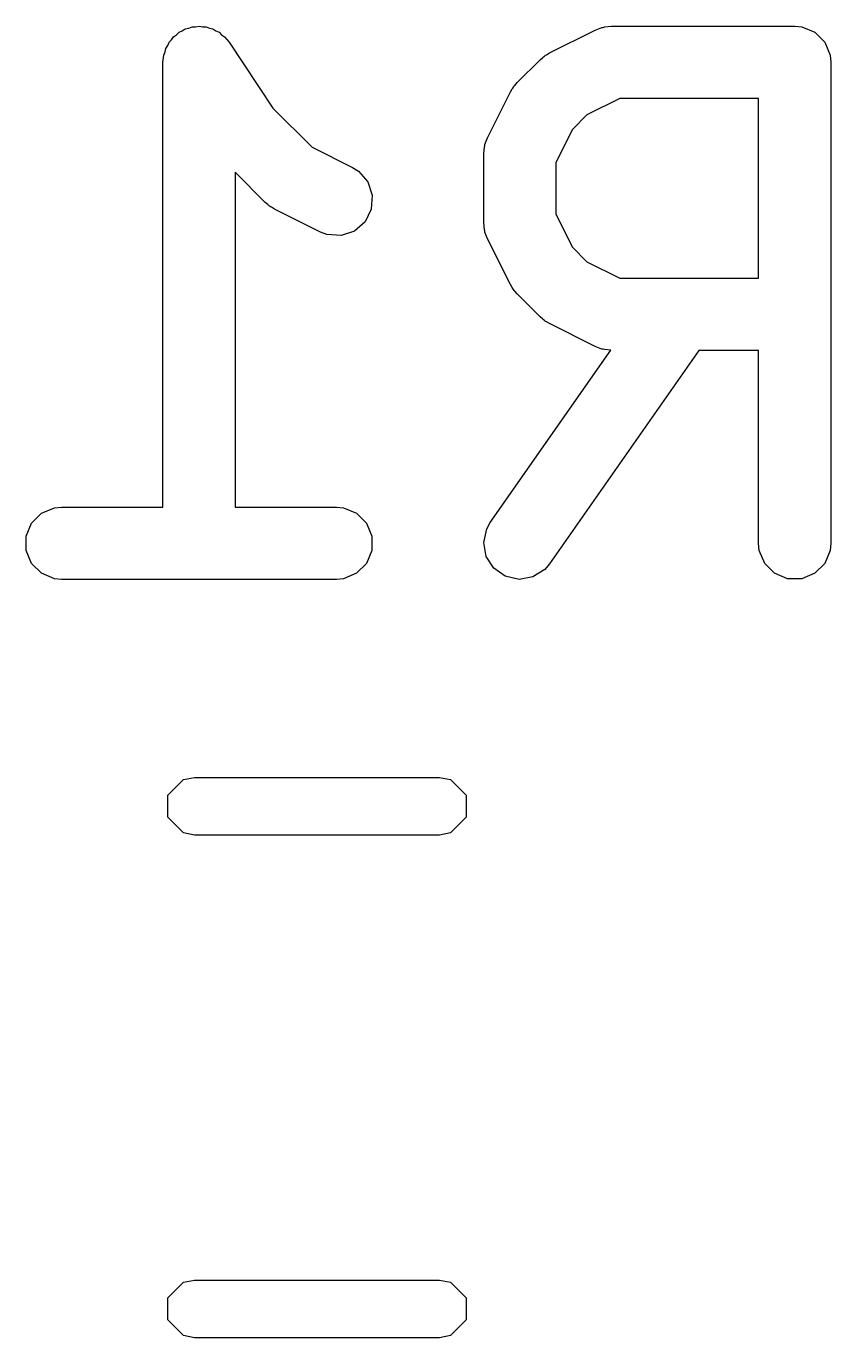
# Model space of a CAD drawing. Extents: x 126.2 to 133.6, y -97.5 to -45.6.
# Drawn here: x 131.929 to 133.602, y -48.334 to -45.608 of the extents above.
import ezdxf

# ---------------------------------------------------------------- set-up
doc = ezdxf.new("R2010")
doc.units = 0
doc.layers.add('BLACK', color=7, linetype='CONTINUOUS')

msp = doc.modelspace()

# ---------------------------------------------------------------- linework, layer by layer
at = {"layer": 'BLACK', "linetype": 'CONTINUOUS'}
for p, q in [((132.253915, -45.617617), (132.260094, -45.613498)), ((132.260094, -45.613498), (132.267302, -45.612072)), ((132.267302, -45.612072), (132.274091, -45.60926)), ((132.274091, -45.60926), (132.281518, -45.60926)), ((132.281518, -45.60926), (132.288802, -45.607819)), ((132.288802, -45.607819), (132.296007, -45.60926)), ((132.296007, -45.60926), (132.303355, -45.60926)), ((132.303355, -45.60926), (132.310215, -45.612101)), ((132.310215, -45.612101), (132.317496, -45.613558)), ((132.317496, -45.613558), (132.323601, -45.617646)), ((133.017087, -45.663356), (133.112325, -45.615737)), ((133.112325, -45.615737), (133.126056, -45.610482)), ((133.126056, -45.610482), (133.128745, -45.61029)), ((133.128745, -45.61029), (133.131234, -45.60926)), ((133.131234, -45.60926), (133.145866, -45.607819)), ((133.145866, -45.607819), (133.526818, -45.607819)), ((133.526818, -45.607819), (133.54145, -45.60926)), ((133.54145, -45.60926), (133.568486, -45.620459)), ((132.22355, -45.64794), (132.226363, -45.641151)), ((132.226363, -45.641151), (132.231613, -45.6359)), ((132.231613, -45.6359), (132.235745, -45.629731)), ((132.235745, -45.629731), (132.241859, -45.625654)), ((132.241859, -45.625654), (132.247055, -45.620459)), ((132.247055, -45.620459), (132.253915, -45.617617)), ((132.323601, -45.617646), (132.330391, -45.620459)), ((132.330391, -45.620459), (132.335641, -45.625709)), ((132.335641, -45.625709), (132.341811, -45.629841)), ((132.341811, -45.629841), (132.351031, -45.641099)), ((132.351031, -45.641099), (132.351083, -45.641151)), ((132.351083, -45.641151), (132.351092, -45.641173)), ((132.351092, -45.641173), (132.351127, -45.641216)), ((132.351127, -45.641216), (132.442245, -45.777894)), ((133.568486, -45.620459), (133.589178, -45.641151)), ((133.589178, -45.641151), (133.600377, -45.668187)), ((132.213738, -45.682663), (132.215164, -45.668187)), ((132.215164, -45.668187), (132.218005, -45.661326)), ((132.218005, -45.661326), (132.219462, -45.654046)), ((132.219462, -45.654046), (132.22355, -45.64794)), ((133.003344, -45.672686), (133.004644, -45.671188)), ((133.004644, -45.671188), (133.006903, -45.669766)), ((133.006903, -45.669766), (133.00896, -45.668078)), ((133.00896, -45.668078), (133.010787, -45.66732)), ((133.010787, -45.66732), (133.017087, -45.663356)), ((133.600377, -45.668187), (133.601818, -45.682819)), ((132.213723, -45.68274), (132.213738, -45.682663)), ((132.213728, -45.682766), (132.213723, -45.68274)), ((132.213723, -45.682819), (132.213728, -45.682766)), ((132.213723, -46.607819), (132.213723, -45.682819)), ((132.949976, -45.725024), (132.997595, -45.677405)), ((132.997595, -45.677405), (133.003344, -45.672686)), ((133.601818, -45.682819), (133.601818, -46.682819)), ((132.945257, -45.730773), (132.949976, -45.725024)), ((132.888308, -45.839754), (132.935927, -45.744516)), ((132.935927, -45.744516), (132.939891, -45.738216)), ((132.939891, -45.738216), (132.940649, -45.736389)), ((132.940649, -45.736389), (132.942337, -45.734332)), ((132.942337, -45.734332), (132.943759, -45.732073)), ((132.943759, -45.732073), (132.945257, -45.730773)), ((132.442245, -45.777894), (132.523626, -45.859275)), ((133.163571, -45.757819), (133.095055, -45.792077)), ((133.451818, -45.757819), (133.163571, -45.757819)), ((133.451818, -46.131628), (133.451818, -45.757819)), ((133.095055, -45.792077), (133.064648, -45.822484)), ((133.064648, -45.822484), (133.03039, -45.891)), ((132.523626, -45.859275), (132.607978, -45.901451)), ((132.88039, -45.873295), (132.881831, -45.858663)), ((132.881831, -45.858663), (132.882862, -45.856173)), ((132.882862, -45.856173), (132.883053, -45.853486)), ((132.883053, -45.853486), (132.888308, -45.839754)), ((132.88039, -46.016152), (132.88039, -45.873295)), ((132.426166, -45.973947), (132.363723, -45.911504)), ((132.363723, -45.911504), (132.363723, -46.607819)), ((132.607978, -45.901451), (132.620421, -45.909283)), ((132.620421, -45.909283), (132.639594, -45.931391)), ((133.03039, -45.891), (133.03039, -45.998447)), ((132.639594, -45.931391), (132.648848, -45.959152)), ((132.648848, -45.959152), (132.646774, -45.988342)), ((132.431916, -45.978667), (132.426166, -45.973947)), ((132.433215, -45.980164), (132.431916, -45.978667)), ((132.435469, -45.981583), (132.433215, -45.980164)), ((132.437531, -45.983275), (132.435469, -45.981583)), ((132.439363, -45.984033), (132.437531, -45.983275)), ((132.445658, -45.987996), (132.439363, -45.984033)), ((132.540896, -46.035615), (132.445658, -45.987996)), ((132.646774, -45.988342), (132.633686, -46.014517)), ((133.03039, -45.998447), (133.064648, -46.066963)), ((132.633686, -46.014517), (132.611579, -46.03369)), ((132.881831, -46.030784), (132.88039, -46.016152)), ((132.554627, -46.04087), (132.540896, -46.035615)), ((132.583817, -46.042944), (132.554627, -46.04087)), ((132.611579, -46.03369), (132.583817, -46.042944)), ((132.882862, -46.033273), (132.881831, -46.030784)), ((132.883053, -46.035961), (132.882862, -46.033273)), ((132.888308, -46.049693), (132.883053, -46.035961)), ((132.935927, -46.144931), (132.888308, -46.049693)), ((133.064648, -46.066963), (133.095055, -46.09737)), ((133.095055, -46.09737), (133.163571, -46.131628)), ((133.163571, -46.131628), (133.451818, -46.131628)), ((132.939891, -46.15123), (132.935927, -46.144931)), ((132.940649, -46.153058), (132.939891, -46.15123)), ((132.942337, -46.155114), (132.940649, -46.153058)), ((132.943759, -46.157374), (132.942337, -46.155114)), ((132.945257, -46.158673), (132.943759, -46.157374)), ((132.949976, -46.164423), (132.945257, -46.158673)), ((132.997595, -46.212042), (132.949976, -46.164423)), ((133.003344, -46.21676), (132.997595, -46.212042)), ((133.004644, -46.218259), (133.003344, -46.21676)), ((133.006903, -46.21968), (133.004644, -46.218259)), ((133.00896, -46.221369), (133.006903, -46.21968)), ((133.010787, -46.222126), (133.00896, -46.221369)), ((133.017087, -46.226091), (133.010787, -46.222126)), ((133.112325, -46.27371), (133.017087, -46.226091)), ((132.893948, -46.639809), (133.144751, -46.281518)), ((133.327772, -46.281628), (133.016832, -46.725829)), ((133.126056, -46.278965), (133.112325, -46.27371)), ((133.128745, -46.279156), (133.126056, -46.278965)), ((133.131234, -46.280187), (133.128745, -46.279156)), ((133.144751, -46.281518), (133.131234, -46.280187)), ((133.451818, -46.281628), (133.327772, -46.281628)), ((133.451818, -46.682819), (133.451818, -46.281628)), ((131.940649, -46.641151), (131.961341, -46.620459)), ((131.961341, -46.620459), (131.988377, -46.60926)), ((131.988377, -46.60926), (132.003009, -46.607819)), ((132.003009, -46.607819), (132.213723, -46.607819)), ((132.363723, -46.607819), (132.574437, -46.607819)), ((132.574437, -46.607819), (132.589069, -46.60926)), ((132.589069, -46.60926), (132.616105, -46.620459)), ((132.616105, -46.620459), (132.636797, -46.641151)), ((131.92945, -46.668187), (131.940649, -46.641151)), ((132.636797, -46.641151), (132.647996, -46.668187)), ((132.880408, -46.681194), (132.886737, -46.652623)), ((132.886737, -46.652623), (132.893948, -46.639809)), ((131.92945, -46.697451), (131.92945, -46.668187)), ((132.647996, -46.668187), (132.647996, -46.697451)), ((131.940649, -46.724487), (131.92945, -46.697451)), ((132.647996, -46.697451), (132.636797, -46.724487)), ((132.885493, -46.710011), (132.880408, -46.681194)), ((133.453259, -46.697451), (133.451818, -46.682819)), ((133.464458, -46.724487), (133.453259, -46.697451)), ((133.600377, -46.697451), (133.589178, -46.724487)), ((133.601818, -46.682819), (133.600377, -46.697451)), ((131.961341, -46.745179), (131.940649, -46.724487)), ((132.636797, -46.724487), (132.616105, -46.745179)), ((132.90122, -46.73469), (132.885493, -46.710011)), ((132.925194, -46.751472), (132.90122, -46.73469)), ((133.016832, -46.725829), (133.007261, -46.736989)), ((133.48515, -46.745179), (133.464458, -46.724487)), ((133.589178, -46.724487), (133.568486, -46.745179)), ((131.988377, -46.756378), (131.961341, -46.745179)), ((132.003009, -46.757819), (131.988377, -46.756378)), ((132.574437, -46.757819), (132.003009, -46.757819)), ((132.589069, -46.756378), (132.574437, -46.757819)), ((132.616105, -46.745179), (132.589069, -46.756378)), ((132.953765, -46.757801), (132.925194, -46.751472)), ((132.982582, -46.752716), (132.953765, -46.757801)), ((133.007261, -46.736989), (132.982582, -46.752716)), ((133.512186, -46.756378), (133.48515, -46.745179)), ((133.54145, -46.756378), (133.512186, -46.756378)), ((133.568486, -46.745179), (133.54145, -46.756378)), ((132.256315, -47.174067), (132.279276, -47.1695)), ((132.279276, -47.1695), (132.788724, -47.1695)), ((132.788724, -47.1695), (132.811685, -47.174067)), ((132.223843, -47.206539), (132.256315, -47.174067)), ((132.811685, -47.174067), (132.844157, -47.206539)), ((132.223843, -47.252461), (132.223843, -47.206539)), ((132.844157, -47.206539), (132.844157, -47.252461)), ((132.256315, -47.284933), (132.223843, -47.252461)), ((132.844157, -47.252461), (132.811685, -47.284933)), ((132.279276, -47.2895), (132.256315, -47.284933)), ((132.788724, -47.2895), (132.279276, -47.2895)), ((132.811685, -47.284933), (132.788724, -47.2895)), ((132.223843, -48.251539), (132.256315, -48.219067)), ((132.256315, -48.219067), (132.279276, -48.2145)), ((132.279276, -48.2145), (132.788724, -48.2145)), ((132.788724, -48.2145), (132.811685, -48.219067)), ((132.811685, -48.219067), (132.844157, -48.251539)), ((132.223843, -48.297461), (132.223843, -48.251539)), ((132.844157, -48.251539), (132.844157, -48.297461)), ((132.256315, -48.329933), (132.223843, -48.297461)), ((132.844157, -48.297461), (132.811685, -48.329933)), ((132.279276, -48.3345), (132.256315, -48.329933)), ((132.788724, -48.3345), (132.279276, -48.3345)), ((132.811685, -48.329933), (132.788724, -48.3345))]:
    msp.add_line(p, q, dxfattribs=at)

doc.saveas('drawing.dxf')
